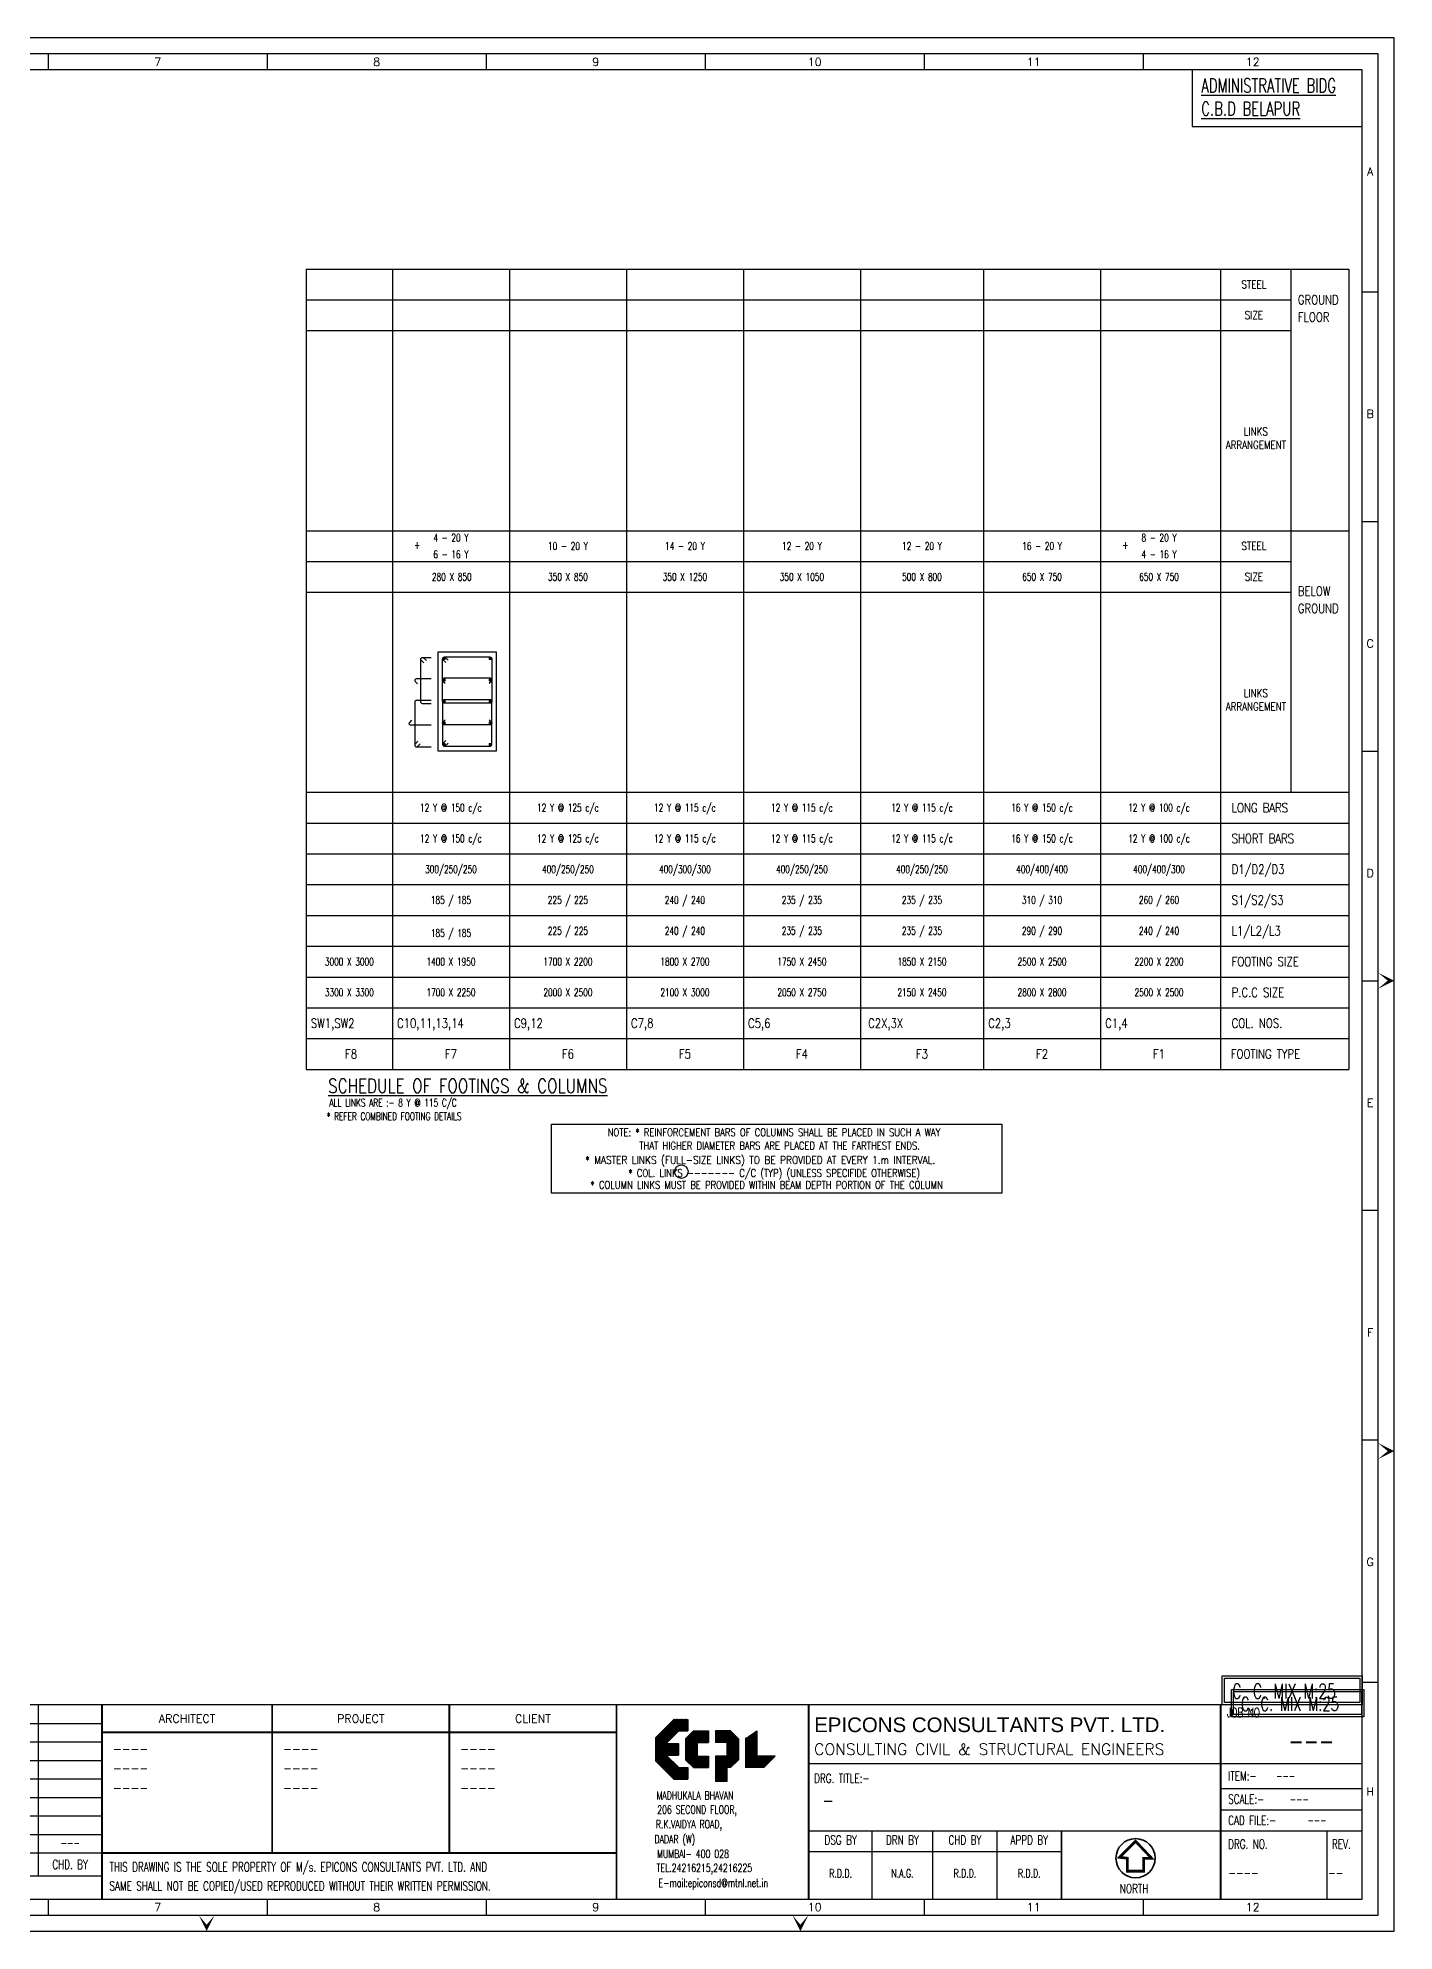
# Model space of a CAD drawing. Header units: inches. Extents: x 61991 to 161106, y 29687 to 64402.
# Drawn here: x 76763 to 78349, y 36032 to 38246 of the extents above; entities that cross this region are included whole.
import ezdxf
from ezdxf.enums import TextEntityAlignment as Align

# ---------------------------------------------------------------- set-up
doc = ezdxf.new("R2010")
doc.units = ezdxf.units.IN
doc.header["$MEASUREMENT"] = 0
for name, color, linetype in [('5CONCYAN', 4, 'Continuous'), ('FRAME TABLE', 5, 'Continuous'), ('PNA', 8, 'Continuous'), ('R.C.C.COLUMN', 1, 'Continuous'), ('reinforcement', 6, 'Continuous'), ('text', 4, 'Continuous'), ('TEXT (SHEET)', 4, 'Continuous'), ('TEXT MIDIUM', 2, 'Continuous'), ('TEXT NORMAL', 4, 'Continuous'), ('TEXT SCHEDULE', 2, 'Continuous'), ('TEXT SCHEDULE COLUMN', 4, 'Continuous'), ('TEXT SHEDULE BEAM', 4, 'Continuous'), ('title', 6, 'Continuous')]:
    doc.layers.add(name, color=color, linetype=linetype)
doc.styles.add('ROMAND', font='ROMAND.shx', dxfattribs={"width": 0.8, "height": 225})
doc.styles.add('ROMANS', font='R.SHX', dxfattribs={"width": 0.7})
doc.styles.add('ROMANT', font='ARIAL.TTF')
doc.styles.add('T1', font='r.shx', dxfattribs={"width": 0.85, "height": 2.25})

# ---------------------------------------------------------------- blocks, each defined once
blk = doc.blocks.new('FOLDER')
at = {"layer": 'PNA'}
for points in [[(-1250, 2500), (0, 0), (0, 1000)], [(1250, 2500), (0, 0), (0, 1000)]]:
    blk.add_solid(points, dxfattribs=at)
blk = doc.blocks.new('*X3')
at = {"color": 0}
for p, q in [((97993, 4849), (98484, 5340)), ((97993, 4867), (98466, 5340)), ((97993, 4885), (98448, 5340)), ((97993, 4902), (98431, 5340)), ((97993, 4920), (98413, 5340)), ((97993, 4938), (98395, 5340)), ((97993, 4955), (98378, 5340)), ((97993, 4973), (98360, 5340)), ((97993, 4991), (98342, 5340)), ((97993, 5008), (98325, 5340)), ((97993, 5026), (98307, 5340)), ((97993, 5044), (98289, 5340)), ((97993, 5061), (98272, 5340)), ((97993, 5079), (98254, 5340)), ((97993, 5097), (98236, 5340)), ((97993, 5114), (98219, 5340)), ((97993, 5132), (98201, 5340)), ((97993, 5150), (98183, 5340)), ((97993, 5167), (98166, 5340)), ((97993, 4832), (98243, 5082)), ((97993, 4814), (98243, 5064)), ((97993, 4796), (98243, 5046)), ((97993, 4779), (98243, 5029)), ((97993, 4761), (98243, 5011)), ((97993, 4743), (98243, 4993)), ((97993, 4725), (98243, 4975)), ((97994, 4709), (98243, 4958)), ((98003, 4700), (98243, 4940)), ((98251, 5090), (98493, 5332)), ((98269, 5090), (98493, 5314)), ((98287, 5090), (98493, 5296)), ((98305, 5090), (98493, 5279)), ((98322, 5090), (98493, 5261)), ((98340, 5090), (98493, 5243)), ((98358, 5090), (98493, 5225)), ((98375, 5090), (98493, 5208)), ((98393, 5090), (98493, 5190)), ((98411, 5090), (98493, 5172)), ((98428, 5090), (98493, 5155)), ((98446, 5090), (98493, 5137)), ((98464, 5090), (98493, 5119)), ((98481, 5090), (98493, 5102)), ((98643, 5093), (98890, 5340)), ((98643, 5110), (98873, 5340)), ((98643, 5128), (98855, 5340)), ((98643, 5146), (98837, 5340)), ((98643, 5163), (98820, 5340)), ((98643, 5181), (98802, 5340)), ((98643, 5199), (98784, 5340)), ((98643, 5216), (98767, 5340)), ((98643, 5234), (98749, 5340)), ((98643, 5252), (98731, 5340)), ((98643, 5269), (98714, 5340)), ((98643, 5287), (98696, 5340)), ((98643, 5305), (98678, 5340)), ((98643, 5322), (98661, 5340)), ((98643, 4527), (99143, 5027)), ((98643, 4509), (99143, 5009)), ((98643, 4492), (99143, 4992)), ((98643, 4474), (99143, 4974)), ((98643, 4456), (99143, 4956)), ((98643, 4439), (99143, 4939)), ((98658, 5090), (98908, 5340)), ((98676, 5090), (98926, 5340)), ((98693, 5090), (98943, 5340)), ((98711, 5090), (98961, 5340)), ((98729, 5090), (98976, 5337)), ((98746, 5090), (98984, 5328)), ((98764, 5090), (98993, 5319)), ((98782, 5090), (99002, 5310)), ((98799, 5090), (99011, 5302)), ((98817, 5090), (99020, 5293)), ((98835, 5090), (99029, 5284)), ((98853, 5090), (99037, 5275)), ((98870, 5090), (99046, 5266)), ((98888, 5090), (99055, 5257)), ((98893, 5077), (99064, 5249)), ((98893, 5060), (99073, 5240)), ((98893, 5042), (99082, 5231)), ((98893, 5024), (99090, 5222)), ((98893, 5007), (99099, 5213)), ((98893, 4989), (99108, 5204)), ((98893, 4971), (99117, 5196)), ((98893, 4954), (99126, 5187)), ((98893, 4936), (99135, 5178)), ((98893, 4918), (99143, 5168)), ((98893, 4901), (99143, 5151)), ((98893, 4883), (99143, 5133)), ((98893, 4865), (99143, 5115)), ((98893, 4848), (99143, 5098)), ((98893, 4830), (99143, 5080)), ((98893, 4812), (99143, 5062)), ((98893, 4795), (99143, 5045)), ((99293, 5089), (99543, 5339)), ((99293, 5071), (99543, 5321)), ((99293, 5106), (99492, 5306)), ((99293, 5053), (99543, 5303)), ((99293, 5036), (99543, 5286)), ((99293, 5124), (99437, 5268)), ((99293, 5018), (99543, 5268)), ((99293, 5000), (99543, 5250)), ((99293, 4982), (99543, 5232)), ((99293, 5142), (99381, 5230)), ((99293, 4965), (99543, 5215)), ((99293, 4947), (99543, 5197)), ((99293, 5159), (99326, 5192)), ((99293, 4929), (99543, 5179)), ((99293, 4912), (99543, 5162)), ((99293, 4894), (99543, 5144)), ((99293, 4876), (99543, 5126)), ((99293, 4859), (99543, 5109)), ((99293, 4841), (99543, 5091)), ((99293, 4823), (99543, 5073)), ((99293, 4806), (99543, 5056)), ((99293, 4788), (99543, 5038)), ((99293, 4770), (99543, 5020)), ((99293, 4753), (99543, 5003)), ((99293, 4735), (99543, 4985)), ((99293, 4717), (99543, 4967)), ((99293, 4700), (99543, 4950)), ((98012, 4692), (98243, 4922)), ((98021, 4683), (98243, 4905)), ((98030, 4674), (98243, 4887)), ((98038, 4665), (98243, 4869)), ((98047, 4656), (98243, 4852)), ((98056, 4647), (98243, 4834)), ((98065, 4639), (98243, 4816)), ((98074, 4630), (98243, 4799)), ((98083, 4621), (98252, 4790)), ((98092, 4612), (98270, 4790)), ((98100, 4603), (98287, 4790)), ((98109, 4594), (98305, 4790)), ((98118, 4585), (98323, 4790)), ((98127, 4577), (98340, 4790)), ((98136, 4568), (98358, 4790)), ((98145, 4559), (98376, 4790)), ((98153, 4550), (98393, 4790)), ((98162, 4541), (98411, 4790)), ((98179, 4540), (98429, 4790)), ((98196, 4540), (98446, 4790)), ((98214, 4540), (98464, 4790)), ((98232, 4540), (98482, 4790)), ((98249, 4540), (98493, 4784)), ((98267, 4540), (98493, 4766)), ((98285, 4540), (98493, 4748)), ((98303, 4540), (98493, 4730)), ((98320, 4540), (98493, 4713)), ((98338, 4540), (98493, 4695)), ((98356, 4540), (98493, 4677)), ((98373, 4540), (98493, 4660)), ((98391, 4540), (98493, 4642)), ((98409, 4540), (98493, 4624)), ((98426, 4540), (98493, 4607)), ((98444, 4540), (98493, 4589)), ((98462, 4540), (98493, 4571)), ((98479, 4540), (98493, 4554)), ((98643, 4421), (99143, 4921)), ((98643, 4403), (99143, 4903)), ((98643, 4386), (99143, 4886)), ((98643, 4368), (99143, 4868)), ((98643, 4350), (99143, 4850)), ((98643, 4332), (99143, 4832)), ((98643, 4315), (99143, 4815)), ((98643, 4297), (99143, 4797)), ((98643, 4545), (98888, 4790)), ((98643, 4562), (98871, 4790)), ((98643, 4580), (98853, 4790)), ((98643, 4598), (98835, 4790)), ((98643, 4615), (98818, 4790)), ((98643, 4633), (98800, 4790)), ((98643, 4651), (98782, 4790)), ((98643, 4668), (98765, 4790)), ((98643, 4686), (98747, 4790)), ((98643, 4704), (98729, 4790)), ((98643, 4721), (98712, 4790)), ((98643, 4739), (98694, 4790)), ((98643, 4757), (98676, 4790)), ((98643, 4774), (98659, 4790)), ((98643, 4279), (98893, 4529)), ((98904, 4540), (99143, 4779)), ((98921, 4540), (99143, 4762)), ((98939, 4540), (99143, 4744)), ((98957, 4540), (99143, 4726)), ((99292, 4540), (99542, 4790)), ((99293, 4682), (99543, 4932)), ((99293, 4664), (99543, 4914)), ((99293, 4647), (99543, 4897)), ((99293, 4629), (99543, 4879)), ((99293, 4611), (99543, 4861)), ((99293, 4594), (99543, 4844)), ((99293, 4576), (99543, 4826)), ((99293, 4558), (99543, 4808)), ((99310, 4540), (99560, 4790)), ((99328, 4540), (99578, 4790)), ((99345, 4540), (99595, 4790)), ((99363, 4540), (99613, 4790)), ((99381, 4540), (99631, 4790)), ((99399, 4540), (99649, 4790)), ((99416, 4540), (99666, 4790)), ((99434, 4540), (99684, 4790)), ((99452, 4540), (99702, 4790)), ((99469, 4540), (99719, 4790)), ((99487, 4540), (99737, 4790)), ((99505, 4540), (99755, 4790)), ((99522, 4540), (99772, 4790)), ((99540, 4540), (99790, 4790)), ((99558, 4540), (99808, 4790)), ((99575, 4540), (99825, 4790)), ((99593, 4540), (99843, 4790)), ((99611, 4540), (99861, 4790)), ((99628, 4540), (99878, 4790)), ((99646, 4540), (99896, 4790)), ((99664, 4540), (99914, 4790)), ((99681, 4540), (99931, 4790)), ((98643, 4262), (98893, 4512)), ((98643, 4244), (98893, 4494)), ((98657, 4240), (98893, 4476)), ((98674, 4240), (98893, 4459)), ((98692, 4240), (98893, 4441)), ((98710, 4240), (98893, 4423)), ((98727, 4240), (98893, 4406)), ((98745, 4240), (98893, 4388)), ((98763, 4240), (98893, 4370)), ((98780, 4240), (98893, 4353)), ((98798, 4240), (98893, 4335)), ((98816, 4240), (98893, 4317)), ((98833, 4240), (98893, 4300)), ((98851, 4240), (98893, 4282)), ((98869, 4240), (98893, 4264)), ((98886, 4240), (98893, 4247))]:
    blk.add_line(p, q, dxfattribs=at)
blk = doc.blocks.new('*X2')
at = {"color": 0}
for p, q in [((97343, 4906), (98027, 5590)), ((97343, 4924), (98009, 5590)), ((97343, 4942), (97991, 5590)), ((97343, 4959), (97974, 5590)), ((97343, 4977), (97956, 5590)), ((97343, 4995), (97938, 5590)), ((97343, 5012), (97921, 5590)), ((97343, 5030), (97903, 5590)), ((97343, 5048), (97885, 5590)), ((97343, 5065), (97868, 5590)), ((97343, 5083), (97850, 5590)), ((97343, 5101), (97832, 5590)), ((97343, 5118), (97815, 5590)), ((97343, 5136), (97797, 5590)), ((97343, 5154), (97779, 5590)), ((97343, 5171), (97762, 5590)), ((97343, 5189), (97744, 5590)), ((97343, 4889), (98043, 5589)), ((97343, 4871), (98043, 5571)), ((97343, 4853), (98043, 5553)), ((97847, 5340), (98043, 5536)), ((97865, 5340), (98043, 5518)), ((97883, 5340), (98043, 5500)), ((97900, 5340), (98043, 5483)), ((97918, 5340), (98043, 5465)), ((97936, 5340), (98043, 5447)), ((97953, 5340), (98043, 5430)), ((97971, 5340), (98043, 5412)), ((97989, 5340), (98043, 5394)), ((98007, 5340), (98043, 5377)), ((98024, 5340), (98043, 5359)), ((97343, 4694), (97714, 5065)), ((97343, 4712), (97696, 5065)), ((97343, 4730), (97678, 5065)), ((97343, 4747), (97661, 5065)), ((97343, 4765), (97643, 5065)), ((97343, 4783), (97625, 5065)), ((97343, 4800), (97608, 5065)), ((97343, 4818), (97590, 5065)), ((97343, 4836), (97572, 5065)), ((97350, 4683), (97732, 5065)), ((97359, 4674), (97749, 5065)), ((97367, 4666), (97767, 5065)), ((97376, 4657), (97785, 5065)), ((97385, 4648), (97802, 5065)), ((97394, 4639), (97820, 5065)), ((97588, 4815), (97838, 5065)), ((97605, 4815), (97843, 5053)), ((97623, 4815), (97843, 5035)), ((97641, 4815), (97843, 5017)), ((97658, 4815), (97843, 5000)), ((97676, 4815), (97843, 4982)), ((97694, 4815), (97843, 4964)), ((97711, 4815), (97843, 4947)), ((98042, 5340), (98043, 5341)), ((97403, 4630), (97579, 4807)), ((97412, 4621), (97588, 4798)), ((97420, 4613), (97597, 4789)), ((97429, 4604), (97606, 4781)), ((97438, 4595), (97615, 4772)), ((97447, 4586), (97624, 4763)), ((97456, 4577), (97633, 4754)), ((97465, 4568), (97641, 4745)), ((97473, 4560), (97650, 4736)), ((97482, 4551), (97659, 4728)), ((97491, 4542), (97668, 4719)), ((97500, 4533), (97677, 4710)), ((97509, 4524), (97686, 4701)), ((97518, 4515), (97694, 4692)), ((97526, 4507), (97703, 4683)), ((97535, 4498), (97712, 4674)), ((97544, 4489), (97721, 4666)), ((97553, 4480), (97730, 4657)), ((97562, 4471), (97739, 4648)), ((97571, 4462), (97747, 4639)), ((97579, 4454), (97756, 4630)), ((97588, 4445), (97765, 4621)), ((97597, 4436), (97774, 4613)), ((97606, 4427), (97783, 4604)), ((97615, 4418), (97792, 4595)), ((97624, 4409), (97800, 4586)), ((97633, 4400), (97809, 4577)), ((97641, 4392), (97818, 4568)), ((97650, 4383), (97827, 4560)), ((97659, 4374), (97836, 4551)), ((97668, 4365), (97845, 4542)), ((97677, 4356), (97861, 4540)), ((97686, 4347), (97878, 4540)), ((97694, 4339), (97896, 4540)), ((97703, 4330), (97914, 4540)), ((97712, 4321), (97931, 4540)), ((97721, 4312), (97949, 4540)), ((97729, 4815), (97843, 4929)), ((97730, 4303), (97967, 4540)), ((97739, 4294), (97984, 4540)), ((97747, 4815), (97843, 4911)), ((97752, 4290), (98002, 4540)), ((97764, 4815), (97843, 4894)), ((97770, 4290), (98020, 4540)), ((97782, 4815), (97843, 4876)), ((97787, 4290), (98037, 4540)), ((97800, 4815), (97843, 4858)), ((97805, 4290), (98043, 4528)), ((97817, 4815), (97843, 4841)), ((97835, 4815), (97843, 4823)), ((97823, 4290), (98043, 4510)), ((97840, 4290), (98043, 4493)), ((97858, 4290), (98043, 4475)), ((97876, 4290), (98043, 4457)), ((97893, 4290), (98043, 4440)), ((97911, 4290), (98043, 4422)), ((97929, 4290), (98043, 4404)), ((97946, 4290), (98043, 4387)), ((97964, 4290), (98043, 4369)), ((97982, 4290), (98043, 4351)), ((97999, 4290), (98043, 4334)), ((98017, 4290), (98043, 4316)), ((98035, 4290), (98043, 4298))]:
    blk.add_line(p, q, dxfattribs=at)
blk = doc.blocks.new('A$C7F8D7C2E')
at = {"layer": '5CONCYAN'}
for p, q in [((0, 13.45), (5.66, 19.11)), ((5.66, 19.11), (9.91, 19.11)), ((9.91, 19.11), (9.91, 15.57)), ((0, 13.45), (0, 6.37)), ((3.24, 11.68), (7.13, 15.57)), ((3.24, 11.68), (7.08, 11.68)), ((7.08, 11.68), (7.08, 8.14)), ((7.13, 15.57), (9.91, 15.57)), ((9.2, 13.16), (11.62, 15.57)), ((9.2, 13.16), (9.2, 6.66)), ((11.62, 15.57), (16.28, 15.57)), ((12.74, 12.03), (16.28, 12.03)), ((12.74, 12.03), (12.74, 7.79)), ((16.28, 15.57), (16.28, 12.03)), ((23.07, 15.57), (18.41, 15.57)), ((18.41, 15.57), (18.41, 12.03)), ((21.95, 12.03), (18.41, 12.03)), ((21.95, 12.03), (21.95, 7.79)), ((25.48, 13.16), (23.07, 15.57)), ((25.48, 13.16), (25.48, 6.66)), ((27.61, 13.16), (31.15, 15.57)), ((27.61, 13.16), (27.61, 4.25)), ((31.15, 15.57), (31.15, 7.79)), ((0, 6.37), (5.66, 0.71)), ((3.24, 8.14), (7.08, 8.14)), ((3.24, 8.14), (7.13, 4.25)), ((9.2, 6.66), (11.62, 4.25)), ((12.74, 7.79), (16.28, 7.79)), ((16.28, 7.79), (16.28, 4.25)), ((21.95, 7.79), (18.41, 7.79)), ((18.41, 7.79), (18.41, 0)), ((25.48, 6.66), (23.07, 4.25)), ((36.81, 7.79), (31.15, 7.79)), ((36.81, 7.79), (33.27, 4.25)), ((5.66, 0.71), (9.91, 0.71)), ((7.13, 4.25), (9.91, 4.25)), ((9.91, 4.25), (9.91, 0.71)), ((11.62, 4.25), (16.28, 4.25)), ((21.95, 0), (18.41, 0)), ((21.95, 4.25), (21.95, 0)), ((23.07, 4.25), (21.95, 4.25)), ((33.27, 4.25), (27.61, 4.25))]:
    blk.add_line(p, q, dxfattribs=at)
at = {"layer": 'text', "xscale": 0.01415824915824916, "yscale": 0.01415824915824916, "zscale": 0.01415824915824916}
for name in ['*X2', '*X3']:
    blk.add_blockref(name, (-1378.2, -60.03), dxfattribs=at)
blk = doc.blocks.new('A1')
at = {"color": 1}
for p, q in [((81794, 6959), (1969, 6959)), ((64792, 5159), (81794, 5159)), ((64792, 3084), (81794, 3084)), ((21519, 2406), (43113, 2406)), ((64792, 2451), (72548, 2451)), ((21519, 1698), (43041, 1698))]:
    blk.add_line(p, q, dxfattribs=at)
for p, q in [((23563, 1698), (23563, 6959)), ((25146, 1698), (25146, 6959)), ((30002, 1698), (30002, 6959)), ((32012, 1698), (32012, 6959)), ((39066, 1698), (39066, 6959)), ((41089, 1698), (41089, 6959)), ((72548, 984), (72548, 3084))]:
    blk.add_line(p, q)
at = {"color": 5, "linetype": 'ByBlock', "lineweight": -2}
for p, q in [((21530, 6390), (43041, 6390)), ((21530, 5821), (43041, 5821)), ((21530, 5252), (43041, 5252)), ((21530, 4682), (43041, 4682)), ((21530, 4113), (43041, 4113)), ((77465, 4384), (81794, 4384)), ((21530, 3544), (43041, 3544)), ((77465, 3734), (81794, 3734)), ((21530, 2975), (43041, 2975)), ((66725, 984), (66725, 3084)), ((68592, 984), (68592, 3084)), ((70570, 984), (70570, 3084)), ((80711, 3084), (80711, 984))]:
    blk.add_line(p, q, dxfattribs=at)
at = {"flags": 128}
blk.add_lwpolyline([(0, 0), (82779, 0), (82779, 58231), (0, 58231)], close=True, dxfattribs=at)
at = {"color": 1, "const_width": 56.6}
for points in [[(21530, 998), (21530, 6959)], [(27978, 998), (27978, 6959)], [(43041, 985), (43041, 6959)], [(48276, 2401), (48276, 6959)], [(53726, 2401), (53726, 6959)], [(58867, 984), (58867, 6959)], [(64777, 984), (64777, 6959)], [(77447, 984), (77447, 6959)], [(43041, 6113), (58867, 6113)], [(72548, 984), (72548, 3084)], [(43041, 2401), (58867, 2401)]]:
    blk.add_lwpolyline(points, dxfattribs=at)
at = {"layer": 'PNA'}
for p, q in [((7718, 57739), (7718, 57247)), ((14453, 57739), (14453, 57247)), ((21187, 57739), (21187, 57247)), ((27921, 57739), (27921, 57247)), ((34655, 57739), (34655, 57247)), ((41389, 57739), (41389, 57247)), ((48124, 57739), (48124, 57247)), ((54858, 57739), (54858, 57247)), ((61592, 57739), (61592, 57247)), ((68326, 57739), (68326, 57247)), ((75060, 57739), (75060, 57247)), ((984, 50420), (1969, 50420)), ((81794, 50420), (82287, 50420)), ((984, 43358), (1969, 43358)), ((81794, 43358), (82287, 43358)), ((984, 36296), (1969, 36296)), ((81794, 36296), (82287, 36296)), ((984, 29233), (1969, 29233)), ((81794, 29233), (82287, 29233)), ((984, 22171), (1969, 22171)), ((81794, 22171), (82287, 22171)), ((984, 15109), (1969, 15109)), ((81794, 15109), (82287, 15109)), ((984, 8047), (1969, 8047)), ((81794, 7653), (82287, 7653)), ((7718, 984), (7718, 492)), ((14453, 984), (14453, 492)), ((21187, 984), (21187, 492)), ((27921, 984), (27921, 492)), ((34655, 984), (34655, 492)), ((41389, 984), (41389, 492)), ((48124, 984), (48124, 492)), ((54858, 984), (54858, 492)), ((61592, 984), (61592, 492)), ((68326, 984), (68326, 492)), ((75060, 984), (75060, 492))]:
    blk.add_line(p, q, dxfattribs=at)
at = {"layer": 'PNA', "color": 1}
for points in [[(984, 492), (82287, 492), (82287, 57739), (984, 57739)], [(1969, 984), (81794, 984), (81794, 57247), (1969, 57247)]]:
    blk.add_lwpolyline(points, close=True, dxfattribs=at)
at = {"layer": 'PNA', "xscale": 0.196857838483993, "yscale": 0.196857838483993, "zscale": 0.196857838467534}
for p, rotation in [((0, 29529), 270), ((82779, 29233), 90), ((0, 14764), 270), ((82779, 14764), 90)]:
    blk.add_blockref('FOLDER', p, dxfattribs=dict(at, rotation=rotation))
at = {"layer": 'PNA', "xscale": 0.1968578388914466, "yscale": 0.196857838483993, "zscale": 0.196857838467534}
for p in [(2559, 0), (20473, 0), (33269, 0), (46262, 0), (64520, 0)]:
    blk.add_blockref('FOLDER', p, dxfattribs=at)
at = {"layer": 'TEXT (SHEET)', "xscale": 100, "yscale": 100, "zscale": 100}
blk.add_blockref('A$C7F8D7C2E', (60067, 4603), dxfattribs=at)
at = {"layer": 'PNA', "style": 'ROMANS'}
for s, height, p in [('1', 246, (4352, 57493)), ('2', 246, (11086, 57493)), ('3', 246, (17821, 57493)), ('4', 246, (24555, 57493)), ('5', 246, (31289, 57493)), ('6', 246, (38023, 57493)), ('7', 246, (44757, 57493)), ('8', 246, (51491, 57493)), ('9', 246, (58226, 57493)), ('10', 246.1, (64960, 57493)), ('11', 246.1, (71694, 57493)), ('12', 246.1, (78428, 57493)), ('A', 246, (82041, 54122)), ('A', 246, (1476, 53728)), ('B', 246, (1476, 46666)), ('B', 246, (82041, 46666)), ('C', 246, (1476, 39604)), ('C', 246, (82041, 39604)), ('D', 246, (1476, 32541)), ('D', 246, (82041, 32541)), ('E', 246, (1476, 25479)), ('E', 246, (82041, 25479)), ('F', 246, (1476, 18417)), ('F', 246, (82041, 18417)), ('G', 246, (1476, 11355)), ('G', 246, (82041, 11355)), ('H', 246, (1476, 4292)), ('H', 246, (82041, 4292)), ('1', 246, (4352, 738)), ('2', 246, (11086, 738)), ('3', 246, (17821, 738)), ('4', 246, (24555, 738)), ('5', 246, (31289, 738)), ('6', 246, (38023, 738)), ('7', 246, (44757, 738)), ('8', 246, (51491, 738)), ('9', 246, (58226, 738)), ('10', 246.1, (64960, 738)), ('11', 246.1, (71694, 738)), ('12', 246.1, (78428, 738))]:
    blk.add_text(s, height=height, dxfattribs=at).set_placement(p, align=Align.MIDDLE)
at = {"layer": 'TEXT (SHEET)', "color": 2, "style": 'ROMANS'}
for s, p in [('ARCHITECT', (45659, 6536)), ('PROJECT', (51001, 6536)), ('CLIENT', (56296, 6536))]:
    blk.add_text(s, height=250, dxfattribs=at).set_placement(p, align=Align.MIDDLE_CENTER)
at = {"layer": 'TEXT (SHEET)', "color": 4, "style": 'ROMANS', "width": 0.7}
for s, height, p in [('JOB NO.', 283.2, (77639, 6582)), ('THIS DRAWING IS THE SOLE PROPERTY OF M/s. EPICONS CONSULTANTS PVT. LTD. AND', 283.16, (43274, 1833)), ('SAME SHALL NOT BE COPIED/USED REPRODUCED WITHOUT THEIR WRITTEN PERMISSION.', 283.16, (43274, 1247)), ('NORTH', 283.2, (74345, 1166))]:
    blk.add_text(s, height=height, dxfattribs=at).set_placement(p)
at = {"layer": 'TEXT (SHEET)', "color": 4, "style": 'ROMAND'}
blk.add_text('CONSULTING CIVIL & STRUCTURAL ENGINEERS', height=350, dxfattribs=at).set_placement((64944, 5596), align=Align.MIDDLE_LEFT)
at = {"layer": 'TEXT (SHEET)', "color": 4, "style": 'ROMANS', "width": 0.7}
for s, height, p in [('DRG. TITLE:-', 283.16, (64944, 4701)), ('ITEM:-', 283.2, (77676, 4772)), ('SCALE:-', 283.2, (77676, 4059)), ('CAD FILE:-', 283.2, (77676, 3409)), ('DRG. NO. ', 283.2, (77676, 2676)), ('REV.', 283.2, (80867, 2676))]:
    blk.add_text(s, height=height, dxfattribs=at).set_placement(p, align=Align.MIDDLE_LEFT)
for s, p in [('MADHUKALA BHAVAN', (61280, 4171)), ('206 SECOND FLOOR,', (61343, 3699)), ('DADAR (W)', (60659, 2809)), ('R.K.VAIDYA ROAD,', (61093, 3251)), ('MUMBAI- 400 028', (61218, 2378)), ('TEL.24216215,24216225', (61568, 1906)), ('E-mail:epiconsd@mtnl.net.in ', (61901, 1446))]:
    blk.add_text(s, height=250, dxfattribs=at).set_placement(p, align=Align.MIDDLE)
for s, height, p in [('DSG BY', 283.2, (65759, 2803)), ('DRN BY', 283.2, (67659, 2803)), ('CHD BY', 283.2, (69581, 2803)), ('APPD BY', 283.2, (71559, 2803)), ('DATE', 283.2, (22541, 2052)), ('NOS.', 283.2, (24355, 2052)), ('TO', 283.2, (26562, 2052)), ('NO.', 283.2, (28990, 2052)), ('DATE', 283.2, (31007, 2052)), ('DESCRIPTION', 283.16, (35539, 2052)), ('BY', 283.2, (40078, 2052)), ('CHD. BY', 283.2, (42065, 2052)), ('PRINT HISTORY', 283.16, (24748, 1348)), ('REVISIONS', 283.2, (35510, 1341))]:
    blk.add_text(s, height=height, dxfattribs=at).set_placement(p, align=Align.MIDDLE_CENTER)
at = {"layer": 'title', "color": 1, "style": 'ROMANT'}
blk.add_text('EPICONS CONSULTANTS PVT. LTD.', height=450, dxfattribs=at).set_placement((64944, 6346), align=Align.MIDDLE_LEFT)

msp = doc.modelspace()

# ---------------------------------------------------------------- linework, layer by layer
at = {"layer": 'FRAME TABLE', "color": 7}
for p, q in [((77076.88281, 37975.52907), (78295.83077, 37975.52907)), ((77076.88281, 37975.52907), (77076.88281, 37039.52907)), ((77177.68281, 37975.52907), (77177.68281, 37039.52907)), ((77314.48281, 37975.52907), (77314.48281, 37039.52907)), ((77451.28281, 37975.52907), (77451.28281, 37039.52907)), ((77588.08281, 37975.52907), (77588.08281, 37039.52907)), ((77724.88281, 37975.52907), (77724.88281, 37039.52907)), ((77868.88281, 37975.52907), (77868.88281, 37039.52907)), ((78005.68281, 37975.52907), (78005.68281, 37039.52907)), ((78146.08281, 37975.52907), (78146.08281, 37039.52907)), ((78228.00551, 37975.52907), (78228.00551, 37363.52907)), ((78295.83077, 37975.52907), (78295.83077, 37039.52907)), ((77076.88281, 37111.52907), (78295.83077, 37111.52907)), ((77076.88281, 37039.52907), (78295.83077, 37039.52907))]:
    msp.add_line(p, q, dxfattribs=at)
at = {"layer": 'FRAME TABLE'}
for p, q in [((77076.88281, 37939.52907), (78228.00551, 37939.52907)), ((77076.88281, 37903.52907), (78228.00551, 37903.52907)), ((77076.88281, 37669.52907), (78295.83077, 37669.52907)), ((77076.88281, 37633.52907), (78228.00551, 37633.52907)), ((77076.88281, 37597.52907), (78228.00551, 37597.52907)), ((77076.88281, 37363.52907), (78295.83077, 37363.52907)), ((77076.88281, 37327.52907), (78295.83077, 37327.52907)), ((77076.88281, 37291.52907), (78295.83077, 37291.52907)), ((77076.88281, 37255.52907), (78295.83077, 37255.52907)), ((77076.88281, 37219.52907), (78295.83077, 37219.52907)), ((77076.88281, 37183.52907), (78295.83077, 37183.52907)), ((77076.88281, 37147.52907), (78295.83077, 37147.52907)), ((77076.88281, 37075.52907), (78295.83077, 37075.52907))]:
    msp.add_line(p, q, dxfattribs=at)
at = {"layer": 'R.C.C.COLUMN', "color": 4}
msp.add_lwpolyline([(77230.87797, 37412.12907), (77299.27797, 37412.12907), (77299.27797, 37527.32907), (77230.87797, 37527.32907)], close=True, dxfattribs=at)
at = {"layer": 'reinforcement', "color": 8, "ltscale": 0.9}
for p, q in [((77210.85537, 37518.5465), (77214.53739, 37514.86448)), ((77213.65551, 37521.34665), (77217.33754, 37517.66462)), ((77203.77193, 37419.5446), (77207.45395, 37423.22662)), ((77206.57207, 37416.74445), (77210.2541, 37420.42647))]:
    msp.add_line(p, q, dxfattribs=at)
at = {"layer": 'reinforcement', "ltscale": 0.9}
for p, q in [((77236.27797, 37519.12893), (77239.95999, 37515.44691)), ((77239.07811, 37521.92907), (77242.76014, 37518.24705)), ((77236.27797, 37420.32922), (77239.95999, 37424.01124)), ((77239.07811, 37417.52907), (77242.76014, 37421.2111))]:
    msp.add_line(p, q, dxfattribs=at)
at = {"layer": 'reinforcement', "color": 8, "ltscale": 0.9}
for points in [[(77223.09144, 37467.10395), (77213.01537, 37467.10395, -0.4142135624), (77210.85537, 37469.26395), (77210.85537, 37519.18665, -0.4142135624), (77213.01537, 37521.34665), (77223.09144, 37521.34665)], [(77223.09144, 37496.27946), (77205.5177, 37496.27946, 0.5899596243), (77204.38781, 37492.95978), (77207.01786, 37490.57082)], [(77223.09144, 37470.98715), (77205.93193, 37470.98715, 0.4142135624), (77203.77193, 37468.82715), (77203.77193, 37418.90445, 0.4142135624), (77205.93193, 37416.74445), (77223.09144, 37416.74445)], [(77223.09144, 37442.01383), (77198.97206, 37442.01383, -0.5899596243), (77197.84217, 37445.33352), (77200.47223, 37447.72248)]]:
    msp.add_lwpolyline(points, format="xyb", dxfattribs=at)
at = {"layer": 'reinforcement', "ltscale": 0.9}
for points in [[(77238.43797, 37521.92907), (77291.71797, 37521.92907, -0.4142135624), (77293.87797, 37519.76907), (77293.87797, 37469.84638, -0.4142135624), (77291.71797, 37467.68638), (77238.43797, 37467.68638, -0.4142135624), (77236.27797, 37469.84638), (77236.27797, 37519.76907, -0.4142135624)], [(77238.43797, 37417.52907), (77291.71797, 37417.52907, 0.4142135624), (77293.87797, 37419.68907), (77293.87797, 37469.61177, 0.4142135624), (77291.71797, 37471.77177), (77238.43797, 37471.77177, 0.4142135624), (77236.27797, 37469.61177), (77236.27797, 37419.68907, 0.4142135624)]]:
    msp.add_lwpolyline(points, format="xyb", close=True, dxfattribs=at)
at = {"layer": 'reinforcement', "const_width": 1.8}
for points in [[(77237.42067, 37519.88638, -1), (77239.22067, 37519.88638, -1)], [(77292.73528, 37519.88638, 1), (77290.93528, 37519.88638, 1)], [(77237.42067, 37494.80773, 1), (77239.22067, 37494.80773, 1)], [(77292.73528, 37494.80773, -1), (77290.93528, 37494.80773, -1)], [(77237.42067, 37469.72907, 1), (77239.22067, 37469.72907, 1)], [(77292.73528, 37469.72907, -1), (77290.93528, 37469.72907, -1)], [(77237.42067, 37444.65042, 1), (77239.22067, 37444.65042, 1)], [(77292.73528, 37444.65042, -1), (77290.93528, 37444.65042, -1)], [(77237.42067, 37419.57177, 1), (77239.22067, 37419.57177, 1)], [(77292.73528, 37419.57177, -1), (77290.93528, 37419.57177, -1)]]:
    msp.add_lwpolyline(points, format="xyb", close=True, dxfattribs=at)
at = {"layer": 'reinforcement', "ltscale": 0.9}
for points in [[(77290.84821, 37491.15324), (77293.47827, 37493.5422, 0.5899596243), (77292.34838, 37496.86189), (77237.84961, 37496.86189, 0.5899596243), (77236.71971, 37493.5422), (77239.34977, 37491.15324)], [(77290.84821, 37448.30491), (77293.47827, 37445.91594, -0.5899596243), (77292.34838, 37442.59626), (77237.84961, 37442.59626, -0.5899596243), (77236.71971, 37445.91594), (77239.34977, 37448.30491)]]:
    msp.add_lwpolyline(points, format="xyb", dxfattribs=at)
at = {"layer": 'TEXT NORMAL', "color": 5}
msp.add_lwpolyline([(77363.58711, 36975.58825), (77890.10256, 36975.58825), (77890.10256, 36894.56869), (77363.58711, 36894.56869)], close=True, dxfattribs=at)
msp.add_circle((77515.53115, 36919.8644), 7.84514, dxfattribs=at)
at = {"layer": 'title', "color": 2}
for points in [[(78311.55479, 38208.46371), (78112.88433, 38208.46371), (78112.88433, 38142.26886), (78311.55479, 38142.26886)], [(78311.55479, 36296.2739), (78147.93366, 36296.2739), (78147.93366, 36330.33557), (78311.55479, 36330.33557)], [(78308.70291, 36299.12578), (78150.78554, 36299.12578), (78150.78554, 36327.48369), (78308.70291, 36327.48369)], [(78313.54797, 36282.18134), (78158.6404, 36282.18134), (78158.6404, 36314.42907), (78313.54797, 36314.42907)], [(78310.84797, 36284.88134), (78161.3404, 36284.88134), (78161.3404, 36311.72907), (78310.84797, 36311.72907)]]:
    msp.add_lwpolyline(points, close=True, dxfattribs=at)
at = {"layer": 'title', "color": 1, "const_width": 3.20509}
msp.add_lwpolyline([(78046.61748, 36136.78179), (78027.83757, 36118.00187), (78037.13325, 36116.90878), (78037.13325, 36101.79278), (78056.10172, 36101.79278), (78056.10172, 36116.90878), (78065.3974, 36116.90878)], close=True, dxfattribs=at)
at = {"layer": 'title', "lineweight": 35}
msp.add_circle((78046.61748, 36116.90878), 22.89818, dxfattribs=at)

# ---------------------------------------------------------------- block references
at = {"xscale": 0.03802499999983411, "yscale": 0.03802500000028886, "zscale": 0.03802500000028886}
msp.add_blockref('A1', (75201.32151, 36031.64693), dxfattribs=at)

# ---------------------------------------------------------------- texts
at = {"layer": 'text', "color": 1, "style": 'ROMANS', "width": 0.7}
msp.add_text('---', height=22.815, dxfattribs=at).set_placement((78252.14635, 36254.16069), align=Align.MIDDLE_CENTER)
at = {"layer": 'text', "color": 2, "style": 'ROMANS', "width": 0.7}
for s, height, p in [('---', 9.50625, (78210.94572, 36213.09421)), ('---', 9.50625, (78226.99856, 36186.0014)), ('---', 9.50625, (78247.5756, 36161.28515)), ('----', 11.4075, (78155.07159, 36099.67378)), ('--', 11.4075, (78271.80011, 36099.67378))]:
    msp.add_text(s, height=height, dxfattribs=at).set_placement(p, align=Align.MIDDLE_LEFT)
at = {"layer": 'text', "color": 1, "style": 'ROMANS', "width": 0.7}
msp.add_text('-', height=17.11125, dxfattribs=at).set_placement((77680.54654, 36184.73348), align=Align.MIDDLE_LEFT)
at = {"layer": 'text', "color": 2, "style": 'ROMANS', "width": 0.7}
for s, p in [('---', (76800.86, 36134.67414)), ('R.D.D.', (77701.78896, 36099.24363)), ('N.A.G.', (77774.04382, 36099.24363)), ('R.D.D.', (77847.14078, 36099.24363)), ('R.D.D.', (77922.36243, 36099.24363))]:
    msp.add_text(s, height=9.50625, dxfattribs=at).set_placement(p, align=Align.MIDDLE_CENTER)
at = {"layer": 'TEXT MIDIUM', "style": 'ROMANS', "width": 0.7}
for p in [(76850.72613, 36245.08654), (77049.77392, 36245.08654), (77256.99364, 36245.08654), (76850.72613, 36222.27154), (77049.77392, 36222.27154), (77256.99364, 36222.27154), (76850.72613, 36199.45654), (77049.77392, 36199.45654), (77256.99364, 36199.45654)]:
    msp.add_text('----', height=13.30875, dxfattribs=at).set_placement(p, align=Align.MIDDLE_LEFT)
at = {"layer": 'TEXT NORMAL', "style": 'T1', "width": 0.8}
for s, p in [('NOTE: * REINFORCEMENT BARS OF COLUMNS SHALL BE PLACED IN SUCH A WAY', (77818.47487, 36961.33372)), ('THAT HIGHER DIAMETER BARS ARE PLACED AT THE FARTHEST ENDS.', (77794.33176, 36945.74148)), ('* COL. LINKS ------- C/C (TYP) (UNLESS SPECIFIDE OTHERWISE)', (77794.59609, 36913.7872))]:
    msp.add_text(s, height=9, dxfattribs=at).set_placement(p, align=Align.RIGHT)
msp.add_text('* COLUMN LINKS MUST BE PROVIDED WITHIN BEAM DEPTH PORTION OF THE COLUMN', height=9, dxfattribs=at).set_placement((77409.30686, 36899.9408))
at = {"layer": 'TEXT NORMAL', "char_height": 7.2, "attachment_point": 5, "style": 'ROMANS'}
for s, insert in [('{\\H1.25X;ALL LINKS ARE :- 8 Y @ 115 C/C}', (77178.37794, 36999.00596)), ('{\\H1.25x;* REFER COMBINED FOOTING DETAILS}', (77179.68158, 36984.60596))]:
    msp.add_mtext(s, dxfattribs=dict(at, insert=insert))
at = {"layer": 'TEXT NORMAL', "insert": (77403.21479, 36938.10818), "char_height": 9, "width": 559.5115952, "attachment_point": 1, "style": 'T1'}
msp.add_mtext('* MASTER LINKS (FULL-SIZE LINKS) TO BE PROVIDED AT EVERY 1.m INTERVAL.', dxfattribs=at)
at = {"layer": 'TEXT SCHEDULE', "style": 'ROMANS', "width": 0.8}
for s, p in [('GROUND', (78236.37389, 37939.52907)), ('FLOOR', (78236.37389, 37919.36563)), ('BELOW', (78236.37389, 37598.79663)), ('GROUND', (78236.37389, 37578.63319)), ('LONG BARS', (78158.97935, 37345.52907)), ('SHORT BARS', (78158.97935, 37309.52907)), ('D1/D2/D3', (78158.97935, 37273.52907)), ('S1/S2/S3', (78158.97935, 37237.52907)), ('L1/L2/L3', (78158.97935, 37201.52907)), ('FOOTING SIZE', (78158.97935, 37165.52907)), ('P.C.C SIZE', (78158.97935, 37129.52907)), ('COL. NOS.', (78158.97935, 37093.52907)), ('FOOTING TYPE', (78157.96281, 37057.52907))]:
    msp.add_text(s, height=10.8, dxfattribs=at).set_placement(p, align=Align.MIDDLE_LEFT)
for s, p in [('SW1,SW2', (77082.28281, 37088.12741)), ('C10,11,13,14', (77183.08281, 37088.12741)), ('C9,12', (77319.88281, 37088.12741)), ('C7,8', (77456.68281, 37088.12741)), ('C5,6', (77593.48281, 37088.12741)), ('C2X,3X', (77733.88281, 37088.12741)), ('C2,3', (77874.28281, 37088.12741)), ('C1,4', (78011.08281, 37088.12741))]:
    msp.add_text(s, height=10.8, dxfattribs=at).set_placement(p)
for s, p in [('F8', (77129.3111, 37057.52907)), ('F7', (77246.08281, 37057.52907)), ('F6', (77382.88281, 37057.52907)), ('F5', (77519.68281, 37057.52907)), ('F4', (77656.48281, 37057.52907)), ('F3', (77796.88281, 37057.52907)), ('F2', (77937.28281, 37057.52907)), ('F1', (78074.08281, 37057.52907))]:
    msp.add_text(s, height=10.8, dxfattribs=at).set_placement(p, align=Align.MIDDLE_CENTER)
at = {"layer": 'TEXT SCHEDULE COLUMN', "style": 'ROMANS', "width": 0.7}
for s, p in [('4 - 20 Y', (77246.08281, 37656.74907)), ('8 - 20 Y', (78074.08281, 37656.74907)), ('+', (77206.68193, 37648.19907)), ('6 - 16 Y', (77246.08281, 37637.30907)), ('10 - 20 Y', (77382.88281, 37647.02907)), ('14 - 20 Y', (77519.68281, 37647.02907)), ('12 - 20 Y', (77656.48281, 37647.02907)), ('12 - 20 Y', (77796.88281, 37647.02907)), ('16 - 20 Y', (77937.28281, 37647.02907)), ('+', (78034.68193, 37648.19907)), ('4 - 16 Y', (78074.08281, 37637.30907)), ('12 Y @ 150 c/c', (77246.08281, 37341.02907)), ('12 Y @ 125 c/c', (77382.88281, 37341.02907)), ('12 Y @ 115 c/c', (77519.68281, 37341.02907)), ('12 Y @ 115 c/c', (77656.48281, 37341.02907)), ('12 Y @ 115 c/c', (77796.88281, 37341.02907)), ('16 Y @ 150 c/c', (77937.28281, 37341.02907)), ('12 Y @ 100 c/c', (78074.08281, 37341.02907)), ('12 Y @ 150 c/c', (77246.08281, 37305.02907)), ('12 Y @ 125 c/c', (77382.88281, 37305.02907)), ('12 Y @ 115 c/c', (77519.68281, 37305.02907)), ('12 Y @ 115 c/c', (77656.48281, 37305.02907)), ('12 Y @ 115 c/c', (77796.88281, 37305.02907)), ('16 Y @ 150 c/c', (77937.28281, 37305.02907)), ('12 Y @ 100 c/c', (78074.08281, 37305.02907))]:
    msp.add_text(s, height=9, dxfattribs=at).set_placement(p, align=Align.CENTER)
for s, p in [('280 X 850', (77247.08985, 37615.52907)), ('350 X 850', (77382.88281, 37615.52907)), ('350 X 1250', (77519.68281, 37615.52907)), ('350 X 1050', (77656.48281, 37615.52907)), ('500 X 800', (77796.88281, 37615.52907)), ('650 X 750', (77937.28281, 37615.52907)), ('650 X 750', (78074.08281, 37615.52907)), ('300/250/250', (77246.08281, 37273.52907)), ('400/250/250', (77382.88281, 37273.52907)), ('400/300/300', (77519.68281, 37273.52907)), ('400/250/250', (77656.48281, 37273.52907)), ('400/250/250', (77796.88281, 37273.52907)), ('400/400/400', (77937.28281, 37273.52907)), ('400/400/300', (78074.08281, 37273.52907)), ('185 / 185', (77246.08281, 37237.52907)), ('225 / 225', (77382.88281, 37237.52907)), ('240 / 240', (77519.68281, 37237.52907)), ('235 / 235', (77656.48281, 37237.52907)), ('235 / 235', (77796.88281, 37237.52907)), ('310 / 310', (77937.28281, 37237.52907)), ('260 / 260', (78074.08281, 37237.52907)), ('185 / 185', (77246.08281, 37198.8793)), ('225 / 225', (77382.88281, 37201.52907)), ('240 / 240', (77519.68281, 37201.52907)), ('235 / 235', (77656.48281, 37201.52907)), ('235 / 235', (77796.88281, 37201.52907)), ('290 / 290', (77937.28281, 37201.52907)), ('240 / 240', (78074.08281, 37201.52907)), ('3000 X 3000', (77127.28281, 37165.52907)), ('1400 X 1950', (77246.08281, 37165.52907)), ('1700 X 2200', (77382.88281, 37165.52907)), ('1800 X 2700', (77519.68281, 37165.52907)), ('1750 X 2450', (77656.48281, 37165.52907)), ('1850 X 2150', (77796.88281, 37165.52907)), ('2500 X 2500', (77937.28281, 37165.52907)), ('2200 X 2200', (78074.08281, 37165.52907)), ('3300 X 3300', (77127.28281, 37129.52907)), ('1700 X 2250', (77246.08281, 37129.52907)), ('2000 X 2500', (77382.88281, 37129.52907)), ('2100 X 3000', (77519.68281, 37129.52907)), ('2050 X 2750', (77656.48281, 37129.52907)), ('2150 X 2450', (77796.88281, 37129.52907)), ('2800 X 2800', (77937.28281, 37129.52907)), ('2500 X 2500', (78074.08281, 37129.52907))]:
    msp.add_text(s, height=9, dxfattribs=at).set_placement(p, align=Align.MIDDLE_CENTER)
at = {"layer": 'TEXT SHEDULE BEAM', "color": 2, "style": 'ROMANS', "width": 0.8}
for s, p in [('STEEL', (78185.01434, 37957.58908)), ('SIZE', (78185.01434, 37921.67307)), ('LINKS', (78187.33661, 37785.53456)), ('ARRANGEMENT', (78187.33661, 37769.8381)), ('STEEL', (78185.01434, 37651.67307)), ('SIZE', (78185.01434, 37615.65885)), ('ARRANGEMENT', (78187.33661, 37463.8381)), ('LINKS', (78187.33661, 37479.53456))]:
    msp.add_text(s, height=9.288, dxfattribs=at).set_placement(p, align=Align.MIDDLE_CENTER)
at = {"layer": 'title', "style": 'ROMANS', "width": 0.7}
for s, p in [('%%UADMINISTRATIVE BIDG', (78123.4504, 38190.07521)), ('%%UC.B.D BELAPUR', (78123.4504, 38163.07521))]:
    msp.add_text(s, height=16.2, dxfattribs=at).set_placement(p, align=Align.MIDDLE_LEFT)
at = {"layer": 'title', "style": 'ROMANS', "width": 0.8}
msp.add_text('%%USCHEDULE OF FOOTINGS & COLUMNS', height=16.2, dxfattribs=at).set_placement((77265.76607, 37020.16649), align=Align.MIDDLE_CENTER)
at = {"layer": 'title', "style": 'ROMANS', "width": 0.7}
for height, p in [(17.11125, (78159.70171, 36303.73005)), (16.2, (78169.78175, 36289.24041))]:
    msp.add_text('C. C. MIX M:25', height=height, dxfattribs=at).set_placement(p)

doc.saveas('drawing.dxf')
